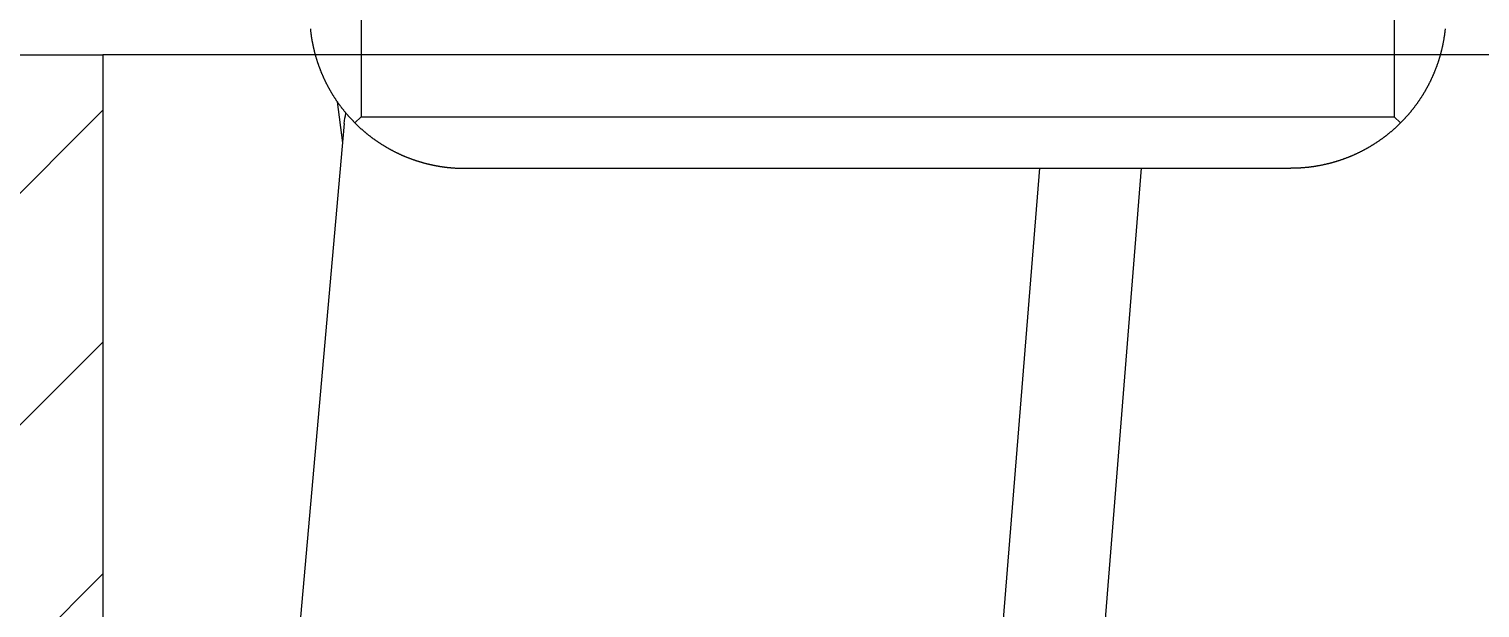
# Model space of a CAD drawing. Header units: millimetres. Extents: x -853320 to 19484, y -510814 to 9708.
# Drawn here: x 4247.43 to 4275.53, y 3735.1 to 3746.31 of the extents above; entities that cross this region are included whole.
import ezdxf
from ezdxf import colors
from ezdxf.entities.mleader import LeaderData, LeaderLine
from ezdxf.math import Vec2, Vec3

# ---------------------------------------------------------------- set-up
doc = ezdxf.new("R2010")
doc.units = ezdxf.units.MM
for name, color, linetype, lineweight in [('F_ARREDI', 7, 'Continuous', 5), ('F_ELETTRODOMESTICI', 40, 'Continuous', 5), ('F_FERRAMENTA', 253, 'Continuous', 5), ('F_MULTI laminato OPACO', 1, 'Continuous', 5)]:
    doc.layers.add(name, color=color, linetype=linetype, lineweight=lineweight)
doc.styles.add('DANZI-DIDASCALIE', font='Yu Gothic UI Light.ttf', dxfattribs={"height": 30})

# ---------------------------------------------------------------- blocks, each defined once
blk = doc.blocks.new('_Dot')
at = {"color": 0, "linetype": 'ByBlock', "lineweight": -2}
blk.add_line((-0.5, 0), (-1, 0), dxfattribs=at)
at = {"color": 0, "linetype": 'ByBlock', "const_width": 0.5}
blk.add_lwpolyline([(-0.25, 0, 1), (0.25, 0, 1)], format="xyb", close=True, dxfattribs=at)
blk = doc.blocks.new('CERNIERA_batttuta_pianta')
at = {"layer": 'F_FERRAMENTA'}
for p, q in [((813217.441, 528416.163), (813212.389, 528478.95)), ((813203.982, 528415.296), (813202.777, 528428.941)), ((813219.414, 528416.163), (813218.569, 528426.657)), ((813206.128, 528416.157), (813206.136, 528416.157)), ((813206.136, 528416.157), (813206.144, 528416.158)), ((813206.144, 528416.158), (813206.152, 528416.158)), ((813206.152, 528416.158), (813206.16, 528416.159)), ((813206.16, 528416.159), (813206.168, 528416.159)), ((813206.168, 528416.159), (813206.176, 528416.159)), ((813206.176, 528416.159), (813206.184, 528416.16)), ((813206.184, 528416.16), (813206.192, 528416.16)), ((813206.192, 528416.16), (813206.2, 528416.16)), ((813206.2, 528416.16), (813206.208, 528416.161)), ((813206.208, 528416.161), (813206.216, 528416.161)), ((813206.216, 528416.161), (813206.224, 528416.161)), ((813206.224, 528416.161), (813206.232, 528416.161)), ((813206.232, 528416.161), (813206.24, 528416.162)), ((813206.24, 528416.162), (813206.247, 528416.162)), ((813206.247, 528416.162), (813206.255, 528416.162)), ((813206.255, 528416.162), (813206.263, 528416.162)), ((813206.263, 528416.162), (813206.271, 528416.162)), ((813206.271, 528416.162), (813206.279, 528416.162)), ((813206.279, 528416.162), (813206.287, 528416.162)), ((813206.287, 528416.162), (813206.295, 528416.162)), ((813206.295, 528416.162), (813206.303, 528416.163)), ((813206.303, 528416.163), (813206.311, 528416.163)), ((813206.311, 528416.163), (813222.311, 528416.163)), ((813222.319, 528416.163), (813222.311, 528416.163)), ((813222.327, 528416.162), (813222.319, 528416.163)), ((813222.335, 528416.162), (813222.327, 528416.162)), ((813222.343, 528416.162), (813222.335, 528416.162)), ((813222.351, 528416.162), (813222.343, 528416.162)), ((813222.359, 528416.162), (813222.351, 528416.162)), ((813222.366, 528416.162), (813222.359, 528416.162)), ((813222.374, 528416.162), (813222.366, 528416.162)), ((813222.382, 528416.162), (813222.374, 528416.162)), ((813222.39, 528416.161), (813222.382, 528416.162)), ((813222.398, 528416.161), (813222.39, 528416.161)), ((813222.406, 528416.161), (813222.398, 528416.161)), ((813222.414, 528416.161), (813222.406, 528416.161)), ((813222.422, 528416.16), (813222.414, 528416.161)), ((813222.43, 528416.16), (813222.422, 528416.16)), ((813222.438, 528416.16), (813222.43, 528416.16)), ((813222.446, 528416.159), (813222.438, 528416.16)), ((813222.454, 528416.159), (813222.446, 528416.159)), ((813222.462, 528416.159), (813222.454, 528416.159)), ((813222.47, 528416.158), (813222.462, 528416.159)), ((813222.478, 528416.158), (813222.47, 528416.158)), ((813222.486, 528416.157), (813222.478, 528416.158)), ((813222.494, 528416.157), (813222.486, 528416.157)), ((813205.031, 528415.876), (813205.039, 528415.88)), ((813205.039, 528415.88), (813205.047, 528415.883)), ((813205.047, 528415.883), (813205.055, 528415.887)), ((813205.055, 528415.887), (813205.063, 528415.891)), ((813205.063, 528415.891), (813205.071, 528415.894)), ((813205.071, 528415.894), (813205.078, 528415.898)), ((813205.078, 528415.898), (813205.086, 528415.901)), ((813205.086, 528415.901), (813205.094, 528415.905)), ((813205.094, 528415.905), (813205.102, 528415.908)), ((813205.102, 528415.908), (813205.11, 528415.912)), ((813205.11, 528415.912), (813205.118, 528415.915)), ((813205.118, 528415.915), (813205.125, 528415.918)), ((813205.125, 528415.918), (813205.133, 528415.922)), ((813205.133, 528415.922), (813205.141, 528415.925)), ((813205.141, 528415.925), (813205.149, 528415.928)), ((813205.149, 528415.928), (813205.157, 528415.932)), ((813205.157, 528415.932), (813205.165, 528415.935)), ((813205.165, 528415.935), (813205.173, 528415.938)), ((813205.173, 528415.938), (813205.181, 528415.942)), ((813205.181, 528415.942), (813205.189, 528415.945)), ((813205.189, 528415.945), (813205.197, 528415.948)), ((813205.197, 528415.948), (813205.205, 528415.951)), ((813205.205, 528415.951), (813205.213, 528415.954)), ((813205.213, 528415.954), (813205.22, 528415.957)), ((813205.22, 528415.957), (813205.228, 528415.96)), ((813205.228, 528415.96), (813205.236, 528415.963)), ((813205.236, 528415.963), (813205.244, 528415.967)), ((813205.244, 528415.967), (813205.252, 528415.97)), ((813205.252, 528415.97), (813205.26, 528415.973)), ((813205.26, 528415.973), (813205.268, 528415.976)), ((813205.268, 528415.976), (813205.276, 528415.978)), ((813205.276, 528415.978), (813205.284, 528415.981)), ((813205.284, 528415.981), (813205.292, 528415.984)), ((813205.292, 528415.984), (813205.3, 528415.987)), ((813205.3, 528415.987), (813205.308, 528415.99)), ((813205.308, 528415.99), (813205.316, 528415.993)), ((813205.316, 528415.993), (813205.324, 528415.996)), ((813205.324, 528415.996), (813205.332, 528415.998)), ((813205.332, 528415.998), (813205.34, 528416.001)), ((813205.34, 528416.001), (813205.349, 528416.004)), ((813205.349, 528416.004), (813205.357, 528416.007)), ((813205.357, 528416.007), (813205.365, 528416.009)), ((813205.365, 528416.009), (813205.373, 528416.012)), ((813205.373, 528416.012), (813205.381, 528416.015)), ((813205.381, 528416.015), (813205.389, 528416.017)), ((813205.389, 528416.017), (813205.397, 528416.02)), ((813205.397, 528416.02), (813205.405, 528416.022)), ((813205.405, 528416.022), (813205.413, 528416.025)), ((813205.413, 528416.025), (813205.421, 528416.027)), ((813205.421, 528416.027), (813205.429, 528416.03)), ((813205.429, 528416.03), (813205.437, 528416.032)), ((813205.437, 528416.032), (813205.445, 528416.035)), ((813205.445, 528416.035), (813205.453, 528416.037)), ((813205.453, 528416.037), (813205.462, 528416.04)), ((813205.462, 528416.04), (813205.47, 528416.042)), ((813205.47, 528416.042), (813205.478, 528416.044)), ((813205.478, 528416.044), (813205.486, 528416.047)), ((813205.486, 528416.047), (813205.494, 528416.049)), ((813205.494, 528416.049), (813205.502, 528416.051)), ((813205.502, 528416.051), (813205.51, 528416.054)), ((813205.51, 528416.054), (813205.518, 528416.056)), ((813205.518, 528416.056), (813205.526, 528416.058)), ((813205.526, 528416.058), (813205.535, 528416.06)), ((813205.535, 528416.06), (813205.543, 528416.062)), ((813205.543, 528416.062), (813205.551, 528416.065)), ((813205.551, 528416.065), (813205.559, 528416.067)), ((813205.559, 528416.067), (813205.567, 528416.069)), ((813205.567, 528416.069), (813205.575, 528416.071)), ((813205.575, 528416.071), (813205.583, 528416.073)), ((813205.583, 528416.073), (813205.592, 528416.075)), ((813205.592, 528416.075), (813205.6, 528416.077)), ((813205.6, 528416.077), (813205.608, 528416.079)), ((813205.608, 528416.079), (813205.616, 528416.081)), ((813205.616, 528416.081), (813205.624, 528416.083)), ((813205.624, 528416.083), (813205.632, 528416.085)), ((813205.632, 528416.085), (813205.64, 528416.087)), ((813205.64, 528416.087), (813205.649, 528416.088)), ((813205.649, 528416.088), (813205.657, 528416.09)), ((813205.657, 528416.09), (813205.665, 528416.092)), ((813205.665, 528416.092), (813205.673, 528416.094)), ((813205.673, 528416.094), (813205.681, 528416.096)), ((813205.681, 528416.096), (813205.689, 528416.097)), ((813205.689, 528416.097), (813205.697, 528416.099)), ((813205.697, 528416.099), (813205.706, 528416.101)), ((813205.706, 528416.101), (813205.714, 528416.103)), ((813205.714, 528416.103), (813205.722, 528416.104)), ((813205.722, 528416.104), (813205.73, 528416.106)), ((813205.73, 528416.106), (813205.738, 528416.107)), ((813205.738, 528416.107), (813205.746, 528416.109)), ((813205.746, 528416.109), (813205.755, 528416.11)), ((813205.755, 528416.11), (813205.763, 528416.112)), ((813205.763, 528416.112), (813205.771, 528416.114)), ((813205.771, 528416.114), (813205.779, 528416.115)), ((813205.779, 528416.115), (813205.787, 528416.116)), ((813205.787, 528416.116), (813205.795, 528416.118)), ((813205.795, 528416.118), (813205.803, 528416.119)), ((813205.803, 528416.119), (813205.812, 528416.121)), ((813205.812, 528416.121), (813205.82, 528416.122)), ((813205.82, 528416.122), (813205.828, 528416.123)), ((813205.828, 528416.123), (813205.836, 528416.125)), ((813205.836, 528416.125), (813205.844, 528416.126)), ((813205.844, 528416.126), (813205.852, 528416.127)), ((813205.852, 528416.127), (813205.861, 528416.129)), ((813205.861, 528416.129), (813205.869, 528416.13)), ((813205.869, 528416.13), (813205.877, 528416.131)), ((813205.877, 528416.131), (813205.885, 528416.132)), ((813205.885, 528416.132), (813205.893, 528416.133)), ((813205.893, 528416.133), (813205.901, 528416.134)), ((813205.901, 528416.134), (813205.909, 528416.136)), ((813205.909, 528416.136), (813205.917, 528416.137)), ((813205.917, 528416.137), (813205.926, 528416.138)), ((813205.926, 528416.138), (813205.934, 528416.139)), ((813205.934, 528416.139), (813205.942, 528416.14)), ((813205.942, 528416.14), (813205.95, 528416.141)), ((813205.95, 528416.141), (813205.958, 528416.142)), ((813205.958, 528416.142), (813205.966, 528416.143)), ((813205.966, 528416.143), (813205.974, 528416.144)), ((813205.974, 528416.144), (813205.982, 528416.144)), ((813205.982, 528416.144), (813205.991, 528416.145)), ((813205.991, 528416.145), (813205.999, 528416.146)), ((813205.999, 528416.146), (813206.007, 528416.147)), ((813206.007, 528416.147), (813206.015, 528416.148)), ((813206.015, 528416.148), (813206.023, 528416.149)), ((813206.023, 528416.149), (813206.031, 528416.149)), ((813206.031, 528416.149), (813206.039, 528416.15)), ((813206.039, 528416.15), (813206.047, 528416.151)), ((813206.047, 528416.151), (813206.055, 528416.152)), ((813206.055, 528416.152), (813206.063, 528416.152)), ((813206.063, 528416.152), (813206.071, 528416.153)), ((813206.071, 528416.153), (813206.079, 528416.154)), ((813206.079, 528416.154), (813206.087, 528416.154)), ((813206.087, 528416.154), (813206.096, 528416.155)), ((813206.096, 528416.155), (813206.104, 528416.155)), ((813206.104, 528416.155), (813206.112, 528416.156)), ((813206.112, 528416.156), (813206.12, 528416.156)), ((813206.12, 528416.156), (813206.128, 528416.157)), ((813222.502, 528416.156), (813222.494, 528416.157)), ((813222.51, 528416.156), (813222.502, 528416.156)), ((813222.518, 528416.155), (813222.51, 528416.156)), ((813222.526, 528416.155), (813222.518, 528416.155)), ((813222.534, 528416.154), (813222.526, 528416.155)), ((813222.542, 528416.154), (813222.534, 528416.154)), ((813222.551, 528416.153), (813222.542, 528416.154)), ((813222.559, 528416.152), (813222.551, 528416.153)), ((813222.567, 528416.152), (813222.559, 528416.152)), ((813222.575, 528416.151), (813222.567, 528416.152)), ((813222.583, 528416.15), (813222.575, 528416.151)), ((813222.591, 528416.149), (813222.583, 528416.15)), ((813222.599, 528416.149), (813222.591, 528416.149)), ((813222.607, 528416.148), (813222.599, 528416.149)), ((813222.615, 528416.147), (813222.607, 528416.148)), ((813222.623, 528416.146), (813222.615, 528416.147)), ((813222.631, 528416.145), (813222.623, 528416.146)), ((813222.639, 528416.144), (813222.631, 528416.145)), ((813222.648, 528416.144), (813222.639, 528416.144)), ((813222.656, 528416.143), (813222.648, 528416.144)), ((813222.664, 528416.142), (813222.656, 528416.143)), ((813222.672, 528416.141), (813222.664, 528416.142)), ((813222.68, 528416.14), (813222.672, 528416.141)), ((813222.688, 528416.139), (813222.68, 528416.14)), ((813222.696, 528416.138), (813222.688, 528416.139)), ((813222.704, 528416.137), (813222.696, 528416.138)), ((813222.713, 528416.136), (813222.704, 528416.137)), ((813222.721, 528416.134), (813222.713, 528416.136)), ((813222.729, 528416.133), (813222.721, 528416.134)), ((813222.737, 528416.132), (813222.729, 528416.133)), ((813222.745, 528416.131), (813222.737, 528416.132)), ((813222.753, 528416.13), (813222.745, 528416.131)), ((813222.761, 528416.129), (813222.753, 528416.13)), ((813222.77, 528416.127), (813222.761, 528416.129)), ((813222.778, 528416.126), (813222.77, 528416.127)), ((813222.786, 528416.125), (813222.778, 528416.126)), ((813222.794, 528416.123), (813222.786, 528416.125)), ((813222.802, 528416.122), (813222.794, 528416.123)), ((813222.81, 528416.121), (813222.802, 528416.122)), ((813222.818, 528416.119), (813222.81, 528416.121)), ((813222.827, 528416.118), (813222.818, 528416.119)), ((813222.835, 528416.116), (813222.827, 528416.118)), ((813222.843, 528416.115), (813222.835, 528416.116)), ((813222.851, 528416.114), (813222.843, 528416.115)), ((813222.859, 528416.112), (813222.851, 528416.114)), ((813222.867, 528416.11), (813222.859, 528416.112)), ((813222.876, 528416.109), (813222.867, 528416.11)), ((813222.884, 528416.107), (813222.876, 528416.109)), ((813222.892, 528416.106), (813222.884, 528416.107)), ((813222.9, 528416.104), (813222.892, 528416.106)), ((813222.908, 528416.103), (813222.9, 528416.104)), ((813222.916, 528416.101), (813222.908, 528416.103)), ((813222.924, 528416.099), (813222.916, 528416.101)), ((813222.933, 528416.097), (813222.924, 528416.099)), ((813222.941, 528416.096), (813222.933, 528416.097)), ((813222.949, 528416.094), (813222.941, 528416.096)), ((813222.957, 528416.092), (813222.949, 528416.094)), ((813222.965, 528416.09), (813222.957, 528416.092)), ((813222.973, 528416.088), (813222.965, 528416.09)), ((813222.982, 528416.087), (813222.973, 528416.088)), ((813222.99, 528416.085), (813222.982, 528416.087)), ((813222.998, 528416.083), (813222.99, 528416.085)), ((813223.006, 528416.081), (813222.998, 528416.083)), ((813223.014, 528416.079), (813223.006, 528416.081)), ((813223.022, 528416.077), (813223.014, 528416.079)), ((813223.03, 528416.075), (813223.022, 528416.077)), ((813223.039, 528416.073), (813223.03, 528416.075)), ((813223.047, 528416.071), (813223.039, 528416.073)), ((813223.055, 528416.069), (813223.047, 528416.071)), ((813223.063, 528416.067), (813223.055, 528416.069)), ((813223.071, 528416.065), (813223.063, 528416.067)), ((813223.079, 528416.062), (813223.071, 528416.065)), ((813223.087, 528416.06), (813223.079, 528416.062)), ((813223.095, 528416.058), (813223.087, 528416.06)), ((813223.104, 528416.056), (813223.095, 528416.058)), ((813223.112, 528416.054), (813223.104, 528416.056)), ((813223.12, 528416.051), (813223.112, 528416.054)), ((813223.128, 528416.049), (813223.12, 528416.051)), ((813223.136, 528416.047), (813223.128, 528416.049)), ((813223.144, 528416.044), (813223.136, 528416.047)), ((813223.152, 528416.042), (813223.144, 528416.044)), ((813223.16, 528416.04), (813223.152, 528416.042)), ((813223.168, 528416.037), (813223.16, 528416.04)), ((813223.177, 528416.035), (813223.168, 528416.037)), ((813223.185, 528416.032), (813223.177, 528416.035)), ((813223.193, 528416.03), (813223.185, 528416.032)), ((813223.201, 528416.027), (813223.193, 528416.03)), ((813223.209, 528416.025), (813223.201, 528416.027)), ((813223.217, 528416.022), (813223.209, 528416.025)), ((813223.225, 528416.02), (813223.217, 528416.022)), ((813223.233, 528416.017), (813223.225, 528416.02)), ((813223.241, 528416.015), (813223.233, 528416.017)), ((813223.249, 528416.012), (813223.241, 528416.015)), ((813223.257, 528416.009), (813223.249, 528416.012)), ((813223.265, 528416.007), (813223.257, 528416.009)), ((813223.273, 528416.004), (813223.265, 528416.007)), ((813223.281, 528416.001), (813223.273, 528416.004)), ((813223.289, 528415.998), (813223.281, 528416.001)), ((813223.297, 528415.996), (813223.289, 528415.998)), ((813223.306, 528415.993), (813223.297, 528415.996)), ((813223.314, 528415.99), (813223.306, 528415.993)), ((813223.322, 528415.987), (813223.314, 528415.99)), ((813223.33, 528415.984), (813223.322, 528415.987)), ((813223.338, 528415.981), (813223.33, 528415.984)), ((813223.346, 528415.978), (813223.338, 528415.981)), ((813223.354, 528415.976), (813223.346, 528415.978)), ((813223.362, 528415.973), (813223.354, 528415.976)), ((813223.37, 528415.97), (813223.362, 528415.973)), ((813223.378, 528415.967), (813223.37, 528415.97)), ((813223.385, 528415.963), (813223.378, 528415.967)), ((813223.393, 528415.96), (813223.385, 528415.963)), ((813223.401, 528415.957), (813223.393, 528415.96)), ((813223.409, 528415.954), (813223.401, 528415.957)), ((813223.417, 528415.951), (813223.409, 528415.954)), ((813223.425, 528415.948), (813223.417, 528415.951)), ((813223.433, 528415.945), (813223.425, 528415.948)), ((813223.441, 528415.942), (813223.433, 528415.945)), ((813223.449, 528415.938), (813223.441, 528415.942)), ((813223.457, 528415.935), (813223.449, 528415.938)), ((813223.465, 528415.932), (813223.457, 528415.935)), ((813223.473, 528415.928), (813223.465, 528415.932)), ((813223.481, 528415.925), (813223.473, 528415.928)), ((813223.489, 528415.922), (813223.481, 528415.925)), ((813223.496, 528415.918), (813223.489, 528415.922)), ((813223.504, 528415.915), (813223.496, 528415.918)), ((813223.512, 528415.912), (813223.504, 528415.915)), ((813223.52, 528415.908), (813223.512, 528415.912)), ((813223.528, 528415.905), (813223.52, 528415.908)), ((813223.536, 528415.901), (813223.528, 528415.905)), ((813223.544, 528415.898), (813223.536, 528415.901)), ((813223.551, 528415.894), (813223.544, 528415.898)), ((813223.559, 528415.891), (813223.551, 528415.894)), ((813223.567, 528415.887), (813223.559, 528415.891)), ((813223.575, 528415.883), (813223.567, 528415.887)), ((813223.583, 528415.88), (813223.575, 528415.883)), ((813223.59, 528415.876), (813223.583, 528415.88)), ((813203.845, 528414.872), (813203.949, 528415.672)), ((813204.554, 528415.594), (813204.561, 528415.599)), ((813204.561, 528415.599), (813204.568, 528415.604)), ((813204.568, 528415.604), (813204.575, 528415.609)), ((813204.575, 528415.609), (813204.582, 528415.614)), ((813204.582, 528415.614), (813204.589, 528415.619)), ((813204.589, 528415.619), (813204.596, 528415.624)), ((813204.596, 528415.624), (813204.604, 528415.629)), ((813204.604, 528415.629), (813204.611, 528415.634)), ((813204.611, 528415.634), (813204.618, 528415.639)), ((813204.618, 528415.639), (813204.625, 528415.644)), ((813204.625, 528415.644), (813204.633, 528415.649)), ((813204.633, 528415.649), (813204.64, 528415.654)), ((813204.64, 528415.654), (813204.647, 528415.659)), ((813204.647, 528415.659), (813204.654, 528415.664)), ((813204.654, 528415.664), (813204.662, 528415.668)), ((813204.662, 528415.668), (813204.669, 528415.673)), ((813204.669, 528415.673), (813204.676, 528415.678)), ((813204.676, 528415.678), (813204.684, 528415.683)), ((813204.684, 528415.683), (813204.691, 528415.687)), ((813204.691, 528415.687), (813204.698, 528415.692)), ((813204.698, 528415.692), (813204.706, 528415.697)), ((813204.706, 528415.697), (813204.713, 528415.701)), ((813204.713, 528415.701), (813204.72, 528415.706)), ((813204.72, 528415.706), (813204.728, 528415.711)), ((813204.728, 528415.711), (813204.735, 528415.715)), ((813204.735, 528415.715), (813204.742, 528415.72)), ((813204.742, 528415.72), (813204.75, 528415.724)), ((813204.75, 528415.724), (813204.757, 528415.729)), ((813204.757, 528415.729), (813204.765, 528415.733)), ((813204.765, 528415.733), (813204.772, 528415.738)), ((813204.772, 528415.738), (813204.78, 528415.742)), ((813204.78, 528415.742), (813204.787, 528415.747)), ((813204.787, 528415.747), (813204.795, 528415.751)), ((813204.795, 528415.751), (813204.802, 528415.755)), ((813204.802, 528415.755), (813204.81, 528415.76)), ((813204.81, 528415.76), (813204.817, 528415.764)), ((813204.817, 528415.764), (813204.825, 528415.768)), ((813204.825, 528415.768), (813204.832, 528415.773)), ((813204.832, 528415.773), (813204.84, 528415.777)), ((813204.84, 528415.777), (813204.847, 528415.781)), ((813204.847, 528415.781), (813204.855, 528415.785)), ((813204.855, 528415.785), (813204.862, 528415.79)), ((813204.862, 528415.79), (813204.87, 528415.794)), ((813204.87, 528415.794), (813204.878, 528415.798)), ((813204.878, 528415.798), (813204.885, 528415.802)), ((813204.885, 528415.802), (813204.893, 528415.806)), ((813204.893, 528415.806), (813204.9, 528415.81)), ((813204.9, 528415.81), (813204.908, 528415.814)), ((813204.908, 528415.814), (813204.916, 528415.818)), ((813204.916, 528415.818), (813204.923, 528415.822)), ((813204.923, 528415.822), (813204.931, 528415.826)), ((813204.931, 528415.826), (813204.939, 528415.83)), ((813204.939, 528415.83), (813204.946, 528415.834)), ((813204.946, 528415.834), (813204.954, 528415.838)), ((813204.954, 528415.838), (813204.962, 528415.842)), ((813204.962, 528415.842), (813204.97, 528415.846)), ((813204.97, 528415.846), (813204.977, 528415.85)), ((813204.977, 528415.85), (813204.985, 528415.854)), ((813204.985, 528415.854), (813204.993, 528415.857)), ((813204.993, 528415.857), (813205, 528415.861)), ((813205, 528415.861), (813205.008, 528415.865)), ((813205.008, 528415.865), (813205.016, 528415.869)), ((813205.016, 528415.869), (813205.024, 528415.872)), ((813205.024, 528415.872), (813205.031, 528415.876)), ((813223.598, 528415.872), (813223.59, 528415.876)), ((813223.606, 528415.869), (813223.598, 528415.872)), ((813223.614, 528415.865), (813223.606, 528415.869)), ((813223.621, 528415.861), (813223.614, 528415.865)), ((813223.629, 528415.857), (813223.621, 528415.861)), ((813223.637, 528415.854), (813223.629, 528415.857)), ((813223.645, 528415.85), (813223.637, 528415.854)), ((813223.652, 528415.846), (813223.645, 528415.85)), ((813223.66, 528415.842), (813223.652, 528415.846)), ((813223.668, 528415.838), (813223.66, 528415.842)), ((813223.675, 528415.834), (813223.668, 528415.838)), ((813223.683, 528415.83), (813223.675, 528415.834)), ((813223.691, 528415.826), (813223.683, 528415.83)), ((813223.698, 528415.822), (813223.691, 528415.826)), ((813223.706, 528415.818), (813223.698, 528415.822)), ((813223.714, 528415.814), (813223.706, 528415.818)), ((813223.721, 528415.81), (813223.714, 528415.814)), ((813223.729, 528415.806), (813223.721, 528415.81)), ((813223.737, 528415.802), (813223.729, 528415.806)), ((813223.744, 528415.798), (813223.737, 528415.802)), ((813223.752, 528415.794), (813223.744, 528415.798)), ((813223.759, 528415.79), (813223.752, 528415.794)), ((813223.767, 528415.785), (813223.759, 528415.79)), ((813223.775, 528415.781), (813223.767, 528415.785)), ((813223.782, 528415.777), (813223.775, 528415.781)), ((813223.79, 528415.773), (813223.782, 528415.777)), ((813223.797, 528415.768), (813223.79, 528415.773)), ((813223.805, 528415.764), (813223.797, 528415.768)), ((813223.812, 528415.76), (813223.805, 528415.764)), ((813223.82, 528415.755), (813223.812, 528415.76)), ((813223.827, 528415.751), (813223.82, 528415.755)), ((813223.835, 528415.747), (813223.827, 528415.751)), ((813223.842, 528415.742), (813223.835, 528415.747)), ((813223.85, 528415.738), (813223.842, 528415.742)), ((813223.857, 528415.733), (813223.85, 528415.738)), ((813223.865, 528415.729), (813223.857, 528415.733)), ((813223.872, 528415.724), (813223.865, 528415.729)), ((813223.879, 528415.72), (813223.872, 528415.724)), ((813223.887, 528415.715), (813223.879, 528415.72)), ((813223.894, 528415.711), (813223.887, 528415.715)), ((813223.902, 528415.706), (813223.894, 528415.711)), ((813223.909, 528415.701), (813223.902, 528415.706)), ((813223.916, 528415.697), (813223.909, 528415.701)), ((813223.924, 528415.692), (813223.916, 528415.697)), ((813223.931, 528415.687), (813223.924, 528415.692)), ((813223.938, 528415.683), (813223.931, 528415.687)), ((813223.946, 528415.678), (813223.938, 528415.683)), ((813223.953, 528415.673), (813223.946, 528415.678)), ((813223.96, 528415.668), (813223.953, 528415.673)), ((813223.968, 528415.664), (813223.96, 528415.668)), ((813223.975, 528415.659), (813223.968, 528415.664)), ((813223.982, 528415.654), (813223.975, 528415.659)), ((813223.989, 528415.649), (813223.982, 528415.654)), ((813223.997, 528415.644), (813223.989, 528415.649)), ((813224.004, 528415.639), (813223.997, 528415.644)), ((813224.011, 528415.634), (813224.004, 528415.639)), ((813224.018, 528415.629), (813224.011, 528415.634)), ((813224.025, 528415.624), (813224.018, 528415.629)), ((813224.033, 528415.619), (813224.025, 528415.624)), ((813224.04, 528415.614), (813224.033, 528415.619)), ((813224.047, 528415.609), (813224.04, 528415.614)), ((813224.054, 528415.604), (813224.047, 528415.609)), ((813224.061, 528415.599), (813224.054, 528415.604)), ((813224.068, 528415.594), (813224.061, 528415.599)), ((813204.215, 528415.309), (813204.222, 528415.315)), ((813204.222, 528415.315), (813204.228, 528415.322)), ((813204.228, 528415.322), (813204.234, 528415.328)), ((813204.234, 528415.328), (813204.241, 528415.334)), ((813204.241, 528415.334), (813204.247, 528415.34)), ((813204.247, 528415.34), (813204.254, 528415.346)), ((813204.254, 528415.346), (813204.26, 528415.352)), ((813204.26, 528415.352), (813204.267, 528415.359)), ((813204.267, 528415.359), (813204.273, 528415.365)), ((813204.273, 528415.365), (813204.28, 528415.371)), ((813204.28, 528415.371), (813204.287, 528415.377)), ((813204.287, 528415.377), (813204.293, 528415.383)), ((813204.293, 528415.383), (813204.3, 528415.389)), ((813204.3, 528415.389), (813204.306, 528415.395)), ((813204.306, 528415.395), (813204.313, 528415.401)), ((813204.313, 528415.401), (813204.32, 528415.406)), ((813204.32, 528415.406), (813204.326, 528415.412)), ((813204.326, 528415.412), (813204.333, 528415.418)), ((813204.333, 528415.418), (813204.34, 528415.424)), ((813204.34, 528415.424), (813204.346, 528415.43)), ((813204.346, 528415.43), (813204.353, 528415.436)), ((813204.353, 528415.436), (813204.36, 528415.441)), ((813204.36, 528415.441), (813204.367, 528415.447)), ((813204.367, 528415.447), (813204.373, 528415.453)), ((813204.373, 528415.453), (813204.38, 528415.459)), ((813204.38, 528415.459), (813204.387, 528415.464)), ((813204.387, 528415.464), (813204.394, 528415.47)), ((813204.394, 528415.47), (813204.4, 528415.476)), ((813204.4, 528415.476), (813204.407, 528415.481)), ((813204.407, 528415.481), (813204.414, 528415.487)), ((813204.414, 528415.487), (813204.421, 528415.492)), ((813204.421, 528415.492), (813204.428, 528415.498)), ((813204.428, 528415.498), (813204.435, 528415.503)), ((813204.435, 528415.503), (813204.442, 528415.509)), ((813204.442, 528415.509), (813204.448, 528415.514)), ((813204.448, 528415.514), (813204.455, 528415.52)), ((813204.455, 528415.52), (813204.462, 528415.525)), ((813204.462, 528415.525), (813204.469, 528415.531)), ((813204.469, 528415.531), (813204.476, 528415.536)), ((813204.476, 528415.536), (813204.483, 528415.541)), ((813204.483, 528415.541), (813204.49, 528415.547)), ((813204.49, 528415.547), (813204.497, 528415.552)), ((813204.497, 528415.552), (813204.504, 528415.557)), ((813204.504, 528415.557), (813204.511, 528415.563)), ((813204.511, 528415.563), (813204.518, 528415.568)), ((813204.518, 528415.568), (813204.525, 528415.573)), ((813204.525, 528415.573), (813204.532, 528415.578)), ((813204.532, 528415.578), (813204.539, 528415.584)), ((813204.539, 528415.584), (813204.547, 528415.589)), ((813204.547, 528415.589), (813204.554, 528415.594)), ((813224.075, 528415.589), (813224.068, 528415.594)), ((813224.082, 528415.584), (813224.075, 528415.589)), ((813224.09, 528415.578), (813224.082, 528415.584)), ((813224.097, 528415.573), (813224.09, 528415.578)), ((813224.104, 528415.568), (813224.097, 528415.573)), ((813224.111, 528415.563), (813224.104, 528415.568)), ((813224.118, 528415.557), (813224.111, 528415.563)), ((813224.125, 528415.552), (813224.118, 528415.557)), ((813224.132, 528415.547), (813224.125, 528415.552)), ((813224.139, 528415.541), (813224.132, 528415.547)), ((813224.146, 528415.536), (813224.139, 528415.541)), ((813224.153, 528415.531), (813224.146, 528415.536)), ((813224.16, 528415.525), (813224.153, 528415.531)), ((813224.167, 528415.52), (813224.16, 528415.525)), ((813224.173, 528415.514), (813224.167, 528415.52)), ((813224.18, 528415.509), (813224.173, 528415.514)), ((813224.187, 528415.503), (813224.18, 528415.509)), ((813224.194, 528415.498), (813224.187, 528415.503)), ((813224.201, 528415.492), (813224.194, 528415.498)), ((813224.208, 528415.487), (813224.201, 528415.492)), ((813224.215, 528415.481), (813224.208, 528415.487)), ((813224.221, 528415.476), (813224.215, 528415.481)), ((813224.228, 528415.47), (813224.221, 528415.476)), ((813224.235, 528415.464), (813224.228, 528415.47)), ((813224.242, 528415.459), (813224.235, 528415.464)), ((813224.249, 528415.453), (813224.242, 528415.459)), ((813224.255, 528415.447), (813224.249, 528415.453)), ((813224.262, 528415.441), (813224.255, 528415.447)), ((813224.269, 528415.436), (813224.262, 528415.441)), ((813224.276, 528415.43), (813224.269, 528415.436)), ((813224.282, 528415.424), (813224.276, 528415.43)), ((813224.289, 528415.418), (813224.282, 528415.424)), ((813224.296, 528415.412), (813224.289, 528415.418)), ((813224.302, 528415.406), (813224.296, 528415.412)), ((813224.309, 528415.401), (813224.302, 528415.406)), ((813224.316, 528415.395), (813224.309, 528415.401)), ((813224.322, 528415.389), (813224.316, 528415.395)), ((813224.329, 528415.383), (813224.322, 528415.389)), ((813224.335, 528415.377), (813224.329, 528415.383)), ((813224.342, 528415.371), (813224.335, 528415.377)), ((813224.348, 528415.365), (813224.342, 528415.371)), ((813224.355, 528415.359), (813224.348, 528415.365)), ((813224.361, 528415.352), (813224.355, 528415.359)), ((813224.368, 528415.346), (813224.361, 528415.352)), ((813224.374, 528415.34), (813224.368, 528415.346)), ((813224.381, 528415.334), (813224.374, 528415.34)), ((813224.387, 528415.328), (813224.381, 528415.334)), ((813224.394, 528415.322), (813224.387, 528415.328)), ((813224.4, 528415.315), (813224.394, 528415.322)), ((813224.407, 528415.309), (813224.4, 528415.315)), ((813203.965, 528415.032), (813203.97, 528415.039)), ((813203.97, 528415.039), (813203.976, 528415.046)), ((813203.976, 528415.046), (813203.981, 528415.053)), ((813203.981, 528415.053), (813203.987, 528415.059)), ((813203.987, 528415.059), (813203.992, 528415.066)), ((813203.992, 528415.066), (813203.998, 528415.073)), ((813203.998, 528415.073), (813204.004, 528415.08)), ((813204.004, 528415.08), (813204.009, 528415.087)), ((813204.009, 528415.087), (813204.015, 528415.093)), ((813204.015, 528415.093), (813204.021, 528415.1)), ((813204.021, 528415.1), (813204.026, 528415.107)), ((813204.026, 528415.107), (813204.032, 528415.114)), ((813204.032, 528415.114), (813204.038, 528415.12)), ((813204.038, 528415.12), (813204.044, 528415.127)), ((813204.044, 528415.127), (813204.049, 528415.134)), ((813204.049, 528415.134), (813204.055, 528415.141)), ((813204.055, 528415.141), (813204.061, 528415.147)), ((813204.061, 528415.147), (813204.067, 528415.154)), ((813204.067, 528415.154), (813204.073, 528415.16)), ((813204.073, 528415.16), (813204.079, 528415.167)), ((813204.079, 528415.167), (813204.085, 528415.174)), ((813204.085, 528415.174), (813204.091, 528415.18)), ((813204.091, 528415.18), (813204.097, 528415.187)), ((813204.097, 528415.187), (813204.103, 528415.193)), ((813204.103, 528415.193), (813204.109, 528415.2)), ((813204.109, 528415.2), (813204.115, 528415.207)), ((813204.115, 528415.207), (813204.121, 528415.213)), ((813204.121, 528415.213), (813204.127, 528415.22)), ((813204.127, 528415.22), (813204.133, 528415.226)), ((813204.133, 528415.226), (813204.139, 528415.233)), ((813204.139, 528415.233), (813204.146, 528415.239)), ((813204.146, 528415.239), (813204.152, 528415.245)), ((813204.152, 528415.245), (813204.158, 528415.252)), ((813204.158, 528415.252), (813204.164, 528415.258)), ((813204.164, 528415.258), (813204.171, 528415.265)), ((813204.171, 528415.265), (813204.177, 528415.271)), ((813204.177, 528415.271), (813204.183, 528415.278)), ((813204.183, 528415.278), (813204.19, 528415.284)), ((813204.19, 528415.284), (813204.196, 528415.29)), ((813204.311, 528415.163), (813204.19, 528415.284)), ((813204.196, 528415.29), (813204.202, 528415.297)), ((813204.202, 528415.297), (813204.209, 528415.303)), ((813204.209, 528415.303), (813204.215, 528415.309)), ((813204.311, 528415.163), (813224.311, 528415.163)), ((813204.311, 528412.963), (813204.311, 528415.163)), ((813224.311, 528415.163), (813224.432, 528415.284)), ((813224.311, 528412.963), (813224.311, 528415.163)), ((813224.413, 528415.303), (813224.407, 528415.309)), ((813224.42, 528415.297), (813224.413, 528415.303)), ((813224.426, 528415.29), (813224.42, 528415.297)), ((813224.432, 528415.284), (813224.426, 528415.29)), ((813224.439, 528415.278), (813224.432, 528415.284)), ((813224.445, 528415.271), (813224.439, 528415.278)), ((813224.451, 528415.265), (813224.445, 528415.271)), ((813224.458, 528415.258), (813224.451, 528415.265)), ((813224.464, 528415.252), (813224.458, 528415.258)), ((813224.47, 528415.245), (813224.464, 528415.252)), ((813224.476, 528415.239), (813224.47, 528415.245)), ((813224.482, 528415.233), (813224.476, 528415.239)), ((813224.489, 528415.226), (813224.482, 528415.233)), ((813224.495, 528415.22), (813224.489, 528415.226)), ((813224.501, 528415.213), (813224.495, 528415.22)), ((813224.507, 528415.207), (813224.501, 528415.213)), ((813224.513, 528415.2), (813224.507, 528415.207)), ((813224.519, 528415.193), (813224.513, 528415.2)), ((813224.525, 528415.187), (813224.519, 528415.193)), ((813224.531, 528415.18), (813224.525, 528415.187)), ((813224.537, 528415.174), (813224.531, 528415.18)), ((813224.543, 528415.167), (813224.537, 528415.174)), ((813224.549, 528415.16), (813224.543, 528415.167)), ((813224.555, 528415.154), (813224.549, 528415.16)), ((813224.561, 528415.147), (813224.555, 528415.154)), ((813224.567, 528415.141), (813224.561, 528415.147)), ((813224.572, 528415.134), (813224.567, 528415.141)), ((813224.578, 528415.127), (813224.572, 528415.134)), ((813224.584, 528415.12), (813224.578, 528415.127)), ((813224.59, 528415.114), (813224.584, 528415.12)), ((813224.596, 528415.107), (813224.59, 528415.114)), ((813224.601, 528415.1), (813224.596, 528415.107)), ((813224.607, 528415.093), (813224.601, 528415.1)), ((813224.613, 528415.087), (813224.607, 528415.093)), ((813224.618, 528415.08), (813224.613, 528415.087)), ((813224.624, 528415.073), (813224.618, 528415.08)), ((813224.63, 528415.066), (813224.624, 528415.073)), ((813224.635, 528415.059), (813224.63, 528415.066)), ((813224.641, 528415.053), (813224.635, 528415.059)), ((813224.646, 528415.046), (813224.641, 528415.053)), ((813224.652, 528415.039), (813224.646, 528415.046)), ((813224.657, 528415.032), (813224.652, 528415.039)), ((813203.763, 528414.746), (813203.767, 528414.753)), ((813203.767, 528414.753), (813203.772, 528414.761)), ((813203.772, 528414.761), (813203.777, 528414.768)), ((813203.777, 528414.768), (813203.781, 528414.775)), ((813203.781, 528414.775), (813203.786, 528414.783)), ((813203.786, 528414.783), (813203.791, 528414.79)), ((813203.791, 528414.79), (813203.795, 528414.797)), ((813203.795, 528414.797), (813203.8, 528414.805)), ((813203.8, 528414.805), (813203.805, 528414.812)), ((813203.805, 528414.812), (813203.81, 528414.819)), ((813203.81, 528414.819), (813203.815, 528414.826)), ((813203.815, 528414.826), (813203.82, 528414.834)), ((813203.82, 528414.834), (813203.824, 528414.841)), ((813203.824, 528414.841), (813203.829, 528414.848)), ((813203.829, 528414.848), (813203.834, 528414.855)), ((813203.834, 528414.855), (813203.839, 528414.863)), ((813203.839, 528414.863), (813203.844, 528414.87)), ((813203.844, 528414.87), (813203.849, 528414.877)), ((813203.849, 528414.877), (813203.854, 528414.884)), ((813203.854, 528414.884), (813203.859, 528414.891)), ((813203.859, 528414.891), (813203.864, 528414.899)), ((813203.864, 528414.899), (813203.869, 528414.906)), ((813203.869, 528414.906), (813203.874, 528414.913)), ((813203.874, 528414.913), (813203.88, 528414.92)), ((813203.88, 528414.92), (813203.885, 528414.927)), ((813203.885, 528414.927), (813203.89, 528414.934)), ((813203.89, 528414.934), (813203.895, 528414.941)), ((813203.895, 528414.941), (813203.9, 528414.948)), ((813203.9, 528414.948), (813203.905, 528414.955)), ((813203.905, 528414.955), (813203.911, 528414.962)), ((813203.911, 528414.962), (813203.916, 528414.969)), ((813203.916, 528414.969), (813203.921, 528414.976)), ((813203.921, 528414.976), (813203.927, 528414.983)), ((813203.927, 528414.983), (813203.932, 528414.99)), ((813203.932, 528414.99), (813203.937, 528414.997)), ((813203.937, 528414.997), (813203.943, 528415.004)), ((813203.943, 528415.004), (813203.948, 528415.011)), ((813203.948, 528415.011), (813203.954, 528415.018)), ((813203.954, 528415.018), (813203.959, 528415.025)), ((813203.959, 528415.025), (813203.965, 528415.032)), ((813224.663, 528415.025), (813224.657, 528415.032)), ((813224.668, 528415.018), (813224.663, 528415.025)), ((813224.674, 528415.011), (813224.668, 528415.018)), ((813224.679, 528415.004), (813224.674, 528415.011)), ((813224.685, 528414.997), (813224.679, 528415.004)), ((813224.69, 528414.99), (813224.685, 528414.997)), ((813224.695, 528414.983), (813224.69, 528414.99)), ((813224.701, 528414.976), (813224.695, 528414.983)), ((813224.706, 528414.969), (813224.701, 528414.976)), ((813224.711, 528414.962), (813224.706, 528414.969)), ((813224.716, 528414.955), (813224.711, 528414.962)), ((813224.722, 528414.948), (813224.716, 528414.955)), ((813224.727, 528414.941), (813224.722, 528414.948)), ((813224.732, 528414.934), (813224.727, 528414.941)), ((813224.737, 528414.927), (813224.732, 528414.934)), ((813224.742, 528414.92), (813224.737, 528414.927)), ((813224.747, 528414.913), (813224.742, 528414.92)), ((813224.753, 528414.906), (813224.747, 528414.913)), ((813224.758, 528414.899), (813224.753, 528414.906)), ((813224.763, 528414.891), (813224.758, 528414.899)), ((813224.768, 528414.884), (813224.763, 528414.891)), ((813224.773, 528414.877), (813224.768, 528414.884)), ((813224.778, 528414.87), (813224.773, 528414.877)), ((813224.783, 528414.863), (813224.778, 528414.87)), ((813224.788, 528414.855), (813224.783, 528414.863)), ((813224.793, 528414.848), (813224.788, 528414.855)), ((813224.797, 528414.841), (813224.793, 528414.848)), ((813224.802, 528414.834), (813224.797, 528414.841)), ((813224.807, 528414.826), (813224.802, 528414.834)), ((813224.812, 528414.819), (813224.807, 528414.826)), ((813224.817, 528414.812), (813224.812, 528414.819)), ((813224.822, 528414.805), (813224.817, 528414.812)), ((813224.826, 528414.797), (813224.822, 528414.805)), ((813224.831, 528414.79), (813224.826, 528414.797)), ((813224.836, 528414.783), (813224.831, 528414.79)), ((813224.841, 528414.775), (813224.836, 528414.783)), ((813224.845, 528414.768), (813224.841, 528414.775)), ((813224.85, 528414.761), (813224.845, 528414.768)), ((813224.855, 528414.753), (813224.85, 528414.761)), ((813224.859, 528414.746), (813224.855, 528414.753)), ((813203.609, 528414.465), (813203.612, 528414.473)), ((813203.612, 528414.473), (813203.616, 528414.481)), ((813203.616, 528414.481), (813203.62, 528414.489)), ((813203.62, 528414.489), (813203.624, 528414.496)), ((813203.624, 528414.496), (813203.628, 528414.504)), ((813203.628, 528414.504), (813203.631, 528414.512)), ((813203.631, 528414.512), (813203.635, 528414.519)), ((813203.635, 528414.519), (813203.639, 528414.527)), ((813203.639, 528414.527), (813203.643, 528414.535)), ((813203.643, 528414.535), (813203.647, 528414.542)), ((813203.647, 528414.542), (813203.651, 528414.55)), ((813203.651, 528414.55), (813203.655, 528414.558)), ((813203.655, 528414.558), (813203.659, 528414.565)), ((813203.659, 528414.565), (813203.663, 528414.573)), ((813203.663, 528414.573), (813203.667, 528414.581)), ((813203.667, 528414.581), (813203.671, 528414.588)), ((813203.671, 528414.588), (813203.676, 528414.596)), ((813203.676, 528414.596), (813203.68, 528414.603)), ((813203.68, 528414.603), (813203.684, 528414.611)), ((813203.684, 528414.611), (813203.688, 528414.619)), ((813203.688, 528414.619), (813203.692, 528414.626)), ((813203.692, 528414.626), (813203.696, 528414.634)), ((813203.696, 528414.634), (813203.701, 528414.641)), ((813203.701, 528414.641), (813203.705, 528414.649)), ((813203.705, 528414.649), (813203.709, 528414.656)), ((813203.709, 528414.656), (813203.714, 528414.664)), ((813203.714, 528414.664), (813203.718, 528414.671)), ((813203.718, 528414.671), (813203.722, 528414.679)), ((813203.722, 528414.679), (813203.727, 528414.686)), ((813203.727, 528414.686), (813203.731, 528414.694)), ((813203.731, 528414.694), (813203.736, 528414.701)), ((813203.736, 528414.701), (813203.74, 528414.709)), ((813203.74, 528414.709), (813203.745, 528414.716)), ((813203.745, 528414.716), (813203.749, 528414.724)), ((813203.749, 528414.724), (813203.754, 528414.731)), ((813203.754, 528414.731), (813203.758, 528414.738)), ((813203.758, 528414.738), (813203.763, 528414.746)), ((813224.864, 528414.738), (813224.859, 528414.746)), ((813224.868, 528414.731), (813224.864, 528414.738)), ((813224.873, 528414.724), (813224.868, 528414.731)), ((813224.877, 528414.716), (813224.873, 528414.724)), ((813224.882, 528414.709), (813224.877, 528414.716)), ((813224.886, 528414.701), (813224.882, 528414.709)), ((813224.891, 528414.694), (813224.886, 528414.701)), ((813224.895, 528414.686), (813224.891, 528414.694)), ((813224.9, 528414.679), (813224.895, 528414.686)), ((813224.904, 528414.671), (813224.9, 528414.679)), ((813224.908, 528414.664), (813224.904, 528414.671)), ((813224.913, 528414.656), (813224.908, 528414.664)), ((813224.917, 528414.649), (813224.913, 528414.656)), ((813224.921, 528414.641), (813224.917, 528414.649)), ((813224.925, 528414.634), (813224.921, 528414.641)), ((813224.93, 528414.626), (813224.925, 528414.634)), ((813224.934, 528414.619), (813224.93, 528414.626)), ((813224.938, 528414.611), (813224.934, 528414.619)), ((813224.942, 528414.603), (813224.938, 528414.611)), ((813224.946, 528414.596), (813224.942, 528414.603)), ((813224.951, 528414.588), (813224.946, 528414.596)), ((813224.955, 528414.581), (813224.951, 528414.588)), ((813224.959, 528414.573), (813224.955, 528414.581)), ((813224.963, 528414.565), (813224.959, 528414.573)), ((813224.967, 528414.558), (813224.963, 528414.565)), ((813224.971, 528414.55), (813224.967, 528414.558)), ((813224.975, 528414.542), (813224.971, 528414.55)), ((813224.979, 528414.535), (813224.975, 528414.542)), ((813224.983, 528414.527), (813224.979, 528414.535)), ((813224.987, 528414.519), (813224.983, 528414.527)), ((813224.99, 528414.512), (813224.987, 528414.519)), ((813224.994, 528414.504), (813224.99, 528414.512)), ((813224.998, 528414.496), (813224.994, 528414.504)), ((813225.002, 528414.489), (813224.998, 528414.496)), ((813225.006, 528414.481), (813225.002, 528414.489)), ((813225.01, 528414.473), (813225.006, 528414.481)), ((813225.013, 528414.465), (813225.01, 528414.473)), ((813203.492, 528414.189), (813203.495, 528414.197)), ((813203.495, 528414.197), (813203.498, 528414.205)), ((813203.498, 528414.205), (813203.501, 528414.213)), ((813203.501, 528414.213), (813203.504, 528414.221)), ((813203.504, 528414.221), (813203.507, 528414.229)), ((813203.507, 528414.229), (813203.51, 528414.237)), ((813203.51, 528414.237), (813203.513, 528414.245)), ((813203.513, 528414.245), (813203.516, 528414.253)), ((813203.516, 528414.253), (813203.519, 528414.261)), ((813203.519, 528414.261), (813203.522, 528414.269)), ((813203.522, 528414.269), (813203.526, 528414.277)), ((813203.526, 528414.277), (813203.529, 528414.285)), ((813203.529, 528414.285), (813203.532, 528414.293)), ((813203.532, 528414.293), (813203.535, 528414.301)), ((813203.535, 528414.301), (813203.538, 528414.309)), ((813203.538, 528414.309), (813203.542, 528414.316)), ((813203.542, 528414.316), (813203.545, 528414.324)), ((813203.545, 528414.324), (813203.548, 528414.332)), ((813203.548, 528414.332), (813203.552, 528414.34)), ((813203.552, 528414.34), (813203.555, 528414.348)), ((813203.555, 528414.348), (813203.559, 528414.356)), ((813203.559, 528414.356), (813203.562, 528414.364)), ((813203.562, 528414.364), (813203.565, 528414.372)), ((813203.565, 528414.372), (813203.569, 528414.379)), ((813203.569, 528414.379), (813203.572, 528414.387)), ((813203.572, 528414.387), (813203.576, 528414.395)), ((813203.576, 528414.395), (813203.579, 528414.403)), ((813203.579, 528414.403), (813203.583, 528414.411)), ((813203.583, 528414.411), (813203.587, 528414.419)), ((813203.587, 528414.419), (813203.59, 528414.426)), ((813203.59, 528414.426), (813203.594, 528414.434)), ((813203.594, 528414.434), (813203.597, 528414.442)), ((813203.597, 528414.442), (813203.601, 528414.45)), ((813203.601, 528414.45), (813203.605, 528414.458)), ((813203.605, 528414.458), (813203.609, 528414.465)), ((813225.017, 528414.458), (813225.013, 528414.465)), ((813225.021, 528414.45), (813225.017, 528414.458)), ((813225.024, 528414.442), (813225.021, 528414.45)), ((813225.028, 528414.434), (813225.024, 528414.442)), ((813225.032, 528414.426), (813225.028, 528414.434)), ((813225.035, 528414.419), (813225.032, 528414.426)), ((813225.039, 528414.411), (813225.035, 528414.419)), ((813225.042, 528414.403), (813225.039, 528414.411)), ((813225.046, 528414.395), (813225.042, 528414.403)), ((813225.05, 528414.387), (813225.046, 528414.395)), ((813225.053, 528414.379), (813225.05, 528414.387)), ((813225.057, 528414.372), (813225.053, 528414.379)), ((813225.06, 528414.364), (813225.057, 528414.372)), ((813225.063, 528414.356), (813225.06, 528414.364)), ((813225.067, 528414.348), (813225.063, 528414.356)), ((813225.07, 528414.34), (813225.067, 528414.348)), ((813225.074, 528414.332), (813225.07, 528414.34)), ((813225.077, 528414.324), (813225.074, 528414.332)), ((813225.08, 528414.316), (813225.077, 528414.324)), ((813225.083, 528414.309), (813225.08, 528414.316)), ((813225.087, 528414.301), (813225.083, 528414.309)), ((813225.09, 528414.293), (813225.087, 528414.301)), ((813225.093, 528414.285), (813225.09, 528414.293)), ((813225.096, 528414.277), (813225.093, 528414.285)), ((813225.099, 528414.269), (813225.096, 528414.277)), ((813225.103, 528414.261), (813225.099, 528414.269)), ((813225.106, 528414.253), (813225.103, 528414.261)), ((813225.109, 528414.245), (813225.106, 528414.253)), ((813225.112, 528414.237), (813225.109, 528414.245)), ((813225.115, 528414.229), (813225.112, 528414.237)), ((813225.118, 528414.221), (813225.115, 528414.229)), ((813225.121, 528414.213), (813225.118, 528414.221)), ((813225.124, 528414.205), (813225.121, 528414.213)), ((813225.127, 528414.197), (813225.124, 528414.205)), ((813225.13, 528414.189), (813225.127, 528414.197)), ((813203.405, 528413.906), (813203.407, 528413.915)), ((813203.407, 528413.915), (813203.409, 528413.923)), ((813203.409, 528413.923), (813203.411, 528413.931)), ((813203.411, 528413.931), (813203.413, 528413.939)), ((813203.413, 528413.939), (813203.415, 528413.947)), ((813203.415, 528413.947), (813203.418, 528413.955)), ((813203.418, 528413.955), (813203.42, 528413.963)), ((813203.42, 528413.963), (813203.422, 528413.971)), ((813203.422, 528413.971), (813203.424, 528413.979)), ((813203.424, 528413.979), (813203.427, 528413.988)), ((813203.427, 528413.988), (813203.429, 528413.996)), ((813203.429, 528413.996), (813203.431, 528414.004)), ((813203.431, 528414.004), (813203.434, 528414.012)), ((813203.434, 528414.012), (813203.436, 528414.02)), ((813203.436, 528414.02), (813203.439, 528414.028)), ((813203.439, 528414.028), (813203.441, 528414.036)), ((813203.441, 528414.036), (813203.443, 528414.044)), ((813203.443, 528414.044), (813203.446, 528414.052)), ((813203.446, 528414.052), (813203.449, 528414.06)), ((813203.449, 528414.06), (813203.451, 528414.069)), ((813203.451, 528414.069), (813203.454, 528414.077)), ((813203.454, 528414.077), (813203.456, 528414.085)), ((813203.456, 528414.085), (813203.459, 528414.093)), ((813203.459, 528414.093), (813203.461, 528414.101)), ((813203.461, 528414.101), (813203.464, 528414.109)), ((813203.464, 528414.109), (813203.467, 528414.117)), ((813203.467, 528414.117), (813203.47, 528414.125)), ((813203.47, 528414.125), (813203.472, 528414.133)), ((813203.472, 528414.133), (813203.475, 528414.141)), ((813203.475, 528414.141), (813203.478, 528414.149)), ((813203.478, 528414.149), (813203.481, 528414.157)), ((813203.481, 528414.157), (813203.483, 528414.165)), ((813203.483, 528414.165), (813203.486, 528414.173)), ((813203.486, 528414.173), (813203.489, 528414.181)), ((813203.489, 528414.181), (813203.492, 528414.189)), ((813225.133, 528414.181), (813225.13, 528414.189)), ((813225.136, 528414.173), (813225.133, 528414.181)), ((813225.138, 528414.165), (813225.136, 528414.173)), ((813225.141, 528414.157), (813225.138, 528414.165)), ((813225.144, 528414.149), (813225.141, 528414.157)), ((813225.147, 528414.141), (813225.144, 528414.149)), ((813225.15, 528414.133), (813225.147, 528414.141)), ((813225.152, 528414.125), (813225.15, 528414.133)), ((813225.155, 528414.117), (813225.152, 528414.125)), ((813225.158, 528414.109), (813225.155, 528414.117)), ((813225.16, 528414.101), (813225.158, 528414.109)), ((813225.163, 528414.093), (813225.16, 528414.101)), ((813225.166, 528414.085), (813225.163, 528414.093)), ((813225.168, 528414.077), (813225.166, 528414.085)), ((813225.171, 528414.069), (813225.168, 528414.077)), ((813225.173, 528414.06), (813225.171, 528414.069)), ((813225.176, 528414.052), (813225.173, 528414.06)), ((813225.178, 528414.044), (813225.176, 528414.052)), ((813225.181, 528414.036), (813225.178, 528414.044)), ((813225.183, 528414.028), (813225.181, 528414.036)), ((813225.186, 528414.02), (813225.183, 528414.028)), ((813225.188, 528414.012), (813225.186, 528414.02)), ((813225.191, 528414.004), (813225.188, 528414.012)), ((813225.193, 528413.996), (813225.191, 528414.004)), ((813225.195, 528413.988), (813225.193, 528413.996)), ((813225.198, 528413.979), (813225.195, 528413.988)), ((813225.2, 528413.971), (813225.198, 528413.979)), ((813225.202, 528413.963), (813225.2, 528413.971)), ((813225.204, 528413.955), (813225.202, 528413.963)), ((813225.207, 528413.947), (813225.204, 528413.955)), ((813225.209, 528413.939), (813225.207, 528413.947)), ((813225.211, 528413.931), (813225.209, 528413.939)), ((813225.213, 528413.923), (813225.211, 528413.931)), ((813225.215, 528413.915), (813225.213, 528413.923)), ((813225.217, 528413.906), (813225.215, 528413.915)), ((813203.346, 528413.621), (813203.347, 528413.629)), ((813203.347, 528413.629), (813203.349, 528413.637)), ((813203.349, 528413.637), (813203.35, 528413.646)), ((813203.35, 528413.646), (813203.351, 528413.654)), ((813203.351, 528413.654), (813203.353, 528413.662)), ((813203.353, 528413.662), (813203.354, 528413.67)), ((813203.354, 528413.67), (813203.356, 528413.678)), ((813203.356, 528413.678), (813203.357, 528413.686)), ((813203.357, 528413.686), (813203.358, 528413.694)), ((813203.358, 528413.694), (813203.36, 528413.703)), ((813203.36, 528413.703), (813203.361, 528413.711)), ((813203.361, 528413.711), (813203.363, 528413.719)), ((813203.363, 528413.719), (813203.365, 528413.727)), ((813203.365, 528413.727), (813203.366, 528413.735)), ((813203.366, 528413.735), (813203.368, 528413.743)), ((813203.368, 528413.743), (813203.369, 528413.752)), ((813203.369, 528413.752), (813203.371, 528413.76)), ((813203.371, 528413.76), (813203.373, 528413.768)), ((813203.373, 528413.768), (813203.374, 528413.776)), ((813203.374, 528413.776), (813203.376, 528413.784)), ((813203.376, 528413.784), (813203.378, 528413.792)), ((813203.378, 528413.792), (813203.38, 528413.8)), ((813203.38, 528413.8), (813203.381, 528413.809)), ((813203.381, 528413.809), (813203.383, 528413.817)), ((813203.383, 528413.817), (813203.385, 528413.825)), ((813203.385, 528413.825), (813203.387, 528413.833)), ((813203.387, 528413.833), (813203.389, 528413.841)), ((813203.389, 528413.841), (813203.391, 528413.849)), ((813203.391, 528413.849), (813203.393, 528413.858)), ((813203.393, 528413.858), (813203.395, 528413.866)), ((813203.395, 528413.866), (813203.397, 528413.874)), ((813203.397, 528413.874), (813203.399, 528413.882)), ((813203.399, 528413.882), (813203.401, 528413.89)), ((813203.401, 528413.89), (813203.403, 528413.898)), ((813203.403, 528413.898), (813203.405, 528413.906)), ((813225.219, 528413.898), (813225.217, 528413.906)), ((813225.221, 528413.89), (813225.219, 528413.898)), ((813225.223, 528413.882), (813225.221, 528413.89)), ((813225.225, 528413.874), (813225.223, 528413.882)), ((813225.227, 528413.866), (813225.225, 528413.874)), ((813225.229, 528413.858), (813225.227, 528413.866)), ((813225.231, 528413.849), (813225.229, 528413.858)), ((813225.233, 528413.841), (813225.231, 528413.849)), ((813225.235, 528413.833), (813225.233, 528413.841)), ((813225.237, 528413.825), (813225.235, 528413.833)), ((813225.239, 528413.817), (813225.237, 528413.825)), ((813225.241, 528413.809), (813225.239, 528413.817)), ((813225.242, 528413.8), (813225.241, 528413.809)), ((813225.244, 528413.792), (813225.242, 528413.8)), ((813225.246, 528413.784), (813225.244, 528413.792)), ((813225.248, 528413.776), (813225.246, 528413.784)), ((813225.249, 528413.768), (813225.248, 528413.776)), ((813225.251, 528413.76), (813225.249, 528413.768)), ((813225.253, 528413.752), (813225.251, 528413.76)), ((813225.254, 528413.743), (813225.253, 528413.752)), ((813225.256, 528413.735), (813225.254, 528413.743)), ((813225.257, 528413.727), (813225.256, 528413.735)), ((813225.259, 528413.719), (813225.257, 528413.727)), ((813225.26, 528413.711), (813225.259, 528413.719)), ((813225.262, 528413.703), (813225.26, 528413.711)), ((813225.263, 528413.694), (813225.262, 528413.703)), ((813225.265, 528413.686), (813225.263, 528413.694)), ((813225.266, 528413.678), (813225.265, 528413.686)), ((813225.268, 528413.67), (813225.266, 528413.678)), ((813225.269, 528413.662), (813225.268, 528413.67)), ((813225.27, 528413.654), (813225.269, 528413.662)), ((813225.272, 528413.646), (813225.27, 528413.654)), ((813225.273, 528413.637), (813225.272, 528413.646)), ((813225.274, 528413.629), (813225.273, 528413.637)), ((813225.276, 528413.621), (813225.274, 528413.629)), ((813203.326, 528413.467), (813203.327, 528413.475)), ((813203.326, 528413.459), (813203.326, 528413.467)), ((813203.327, 528413.475), (813203.328, 528413.483)), ((813203.328, 528413.483), (813203.329, 528413.491)), ((813203.329, 528413.491), (813203.33, 528413.499)), ((813203.33, 528413.499), (813203.331, 528413.507)), ((813203.331, 528413.507), (813203.332, 528413.515)), ((813203.332, 528413.515), (813203.333, 528413.524)), ((813203.333, 528413.524), (813203.334, 528413.532)), ((813203.334, 528413.532), (813203.335, 528413.54)), ((813203.335, 528413.54), (813203.336, 528413.548)), ((813203.336, 528413.548), (813203.337, 528413.556)), ((813203.337, 528413.556), (813203.338, 528413.564)), ((813203.338, 528413.564), (813203.339, 528413.572)), ((813203.339, 528413.572), (813203.34, 528413.58)), ((813203.34, 528413.58), (813203.341, 528413.589)), ((813203.341, 528413.589), (813203.343, 528413.597)), ((813203.343, 528413.597), (813203.344, 528413.605)), ((813203.344, 528413.605), (813203.345, 528413.613)), ((813203.345, 528413.613), (813203.346, 528413.621)), ((813225.277, 528413.613), (813225.276, 528413.621)), ((813225.278, 528413.605), (813225.277, 528413.613)), ((813225.279, 528413.597), (813225.278, 528413.605)), ((813225.281, 528413.589), (813225.279, 528413.597)), ((813225.282, 528413.58), (813225.281, 528413.589)), ((813225.283, 528413.572), (813225.282, 528413.58)), ((813225.284, 528413.564), (813225.283, 528413.572)), ((813225.285, 528413.556), (813225.284, 528413.564)), ((813225.286, 528413.548), (813225.285, 528413.556)), ((813225.287, 528413.54), (813225.286, 528413.548)), ((813225.288, 528413.532), (813225.287, 528413.54)), ((813225.289, 528413.524), (813225.288, 528413.532)), ((813225.29, 528413.515), (813225.289, 528413.524)), ((813225.291, 528413.507), (813225.29, 528413.515)), ((813225.292, 528413.499), (813225.291, 528413.507)), ((813225.293, 528413.491), (813225.292, 528413.499)), ((813225.294, 528413.483), (813225.293, 528413.491)), ((813225.295, 528413.475), (813225.294, 528413.483)), ((813225.295, 528413.467), (813225.295, 528413.475)), ((813225.296, 528413.459), (813225.295, 528413.467))]:
    blk.add_line(p, q, dxfattribs=at)
blk.add_arc((813205.477, 528415.428), 1.5, 185.049, 192.8941, dxfattribs=at)
blk = doc.blocks.new('ARMADIO_camera master_sol.C_pianta')
at = {"layer": 'F_MULTI laminato OPACO', "transparency": 33554508}
h = blk.add_hatch(dxfattribs=at)
h.set_pattern_fill('ANSI31', color=256)
h.set_pattern_definition([(45, (1485, 0), (-2.24506403, 2.24506403), [])])
h.paths.add_polyline_path([(719341.422, 531638.095), (719323.422, 531638.095), (719323.422, 531056.095), (719341.422, 531056.095)])
at = {"layer": 'F_MULTI laminato OPACO'}
for points in [[(719323.422, 531636.095), (718893.422, 531636.095), (718893.422, 531056.095), (719323.422, 531056.095)], [(719323.422, 531636.095), (719341.422, 531636.095), (719341.422, 531056.095), (719323.422, 531056.095)]]:
    blk.add_lwpolyline(points, close=True, dxfattribs=at)
at = {"color": 2, "xscale": -1}
blk.add_blockref('CERNIERA_batttuta_pianta', (1532522.733, 2642.133), dxfattribs=at)
blk = doc.blocks.new('BAGNO-LAVANDERIA_pianta_sol.B')
at = {"layer": 'F_ELETTRODOMESTICI', "color": 5, "ltscale": 5}
ml = blk.add_multileader_mtext('Standard', dxfattribs=at)
ml.set_content('{\\fYu Gothic UI Light|b0|i0|c128|p34;BASAMENTO c/cassetto} ditta MIELE art.WTS 610', color=5, style='DANZI-DIDASCALIE')
ml.set_leader_properties(color=256, linetype='ByLayer', lineweight=-1)
ml.set_arrow_properties(name='DOT')
ml.build(insert=Vec2(0, 0))
ml.multileader.update_dxf_attribs({"arrow_head_size": 5, "scale": 5})
ctx = ml.context
ctx.base_point, ctx.scale, ctx.char_height, ctx.arrow_head_size, ctx.landing_gap_size, ctx.plane_origin, ctx.plane_x_axis, ctx.plane_y_axis = Vec3(865728.962, 518190.635), 5, 25, 5, 10, Vec3(865691.994, 518253.274), Vec3(0, -1), Vec3(1, 0)
notes = []
notes.append((ctx, [(0, (0, 0, 0), (0, 0), (1, 0), 1, [])]))
ctx.mtext.insert, ctx.mtext.text_direction, ctx.mtext.rotation, ctx.mtext.width, ctx.mtext.flow_direction = Vec3(865741.68, 518180.635), Vec3(0, -1), 4.712389, 471.57428, 5
ml = blk.add_multileader_mtext('Standard', dxfattribs=at)
ml.set_content('{\\fYu Gothic UI Light|b0|i0|c128|p34;LAVASCIUGA} ditta MIELE art.WTD165 WPM 8/5kg', color=5, style='DANZI-DIDASCALIE')
ml.set_leader_properties(color=256, linetype='ByLayer', lineweight=-1)
ml.set_arrow_properties(name='DOT')
ml.build(insert=Vec2(0, 0))
ml.multileader.update_dxf_attribs({"arrow_head_size": 5, "scale": 5})
ctx = ml.context
ctx.base_point, ctx.scale, ctx.char_height, ctx.arrow_head_size, ctx.landing_gap_size, ctx.plane_origin, ctx.plane_x_axis, ctx.plane_y_axis = Vec3(865852.825, 518185.277), 5, 25, 5, 10, Vec3(865819.832, 518247.915), Vec3(0, -1), Vec3(1, 0)
notes.append((ctx, [(0, (0, 0, 0), (0, 0), (1, 0), 1, [])]))
ctx.mtext.insert, ctx.mtext.text_direction, ctx.mtext.rotation, ctx.mtext.width, ctx.mtext.flow_direction = Vec3(865869.518, 518175.277), Vec3(0, -1), 4.712389, 377.01669, 5
for ctx, leaders in notes:
    for number, flags, end, landing, length, lines in leaders:
        leader = LeaderData()
        leader.index, (leader.has_last_leader_line, leader.has_dogleg_vector, leader.attachment_direction) = number, flags
        leader.last_leader_point, leader.dogleg_vector, leader.dogleg_length = Vec3(end), Vec3(landing), length
        for number, points, colour, breaks in lines:
            line = LeaderLine()
            line.index, line.vertices, line.color, line.breaks = number, Vec3.list(points), colors.encode_raw_color(colour), breaks
            leader.lines.append(line)
        ctx.leaders.append(leader)

msp = doc.modelspace()

# ---------------------------------------------------------------- block references
at = {"layer": 'F_ARREDI', "color": 2, "lineweight": 5}
msp.add_blockref('BAGNO-LAVANDERIA_pianta_sol.B', (-853319.899, -510814.178), dxfattribs=at)
at = {"layer": 'F_ARREDI', "color": 2, "lineweight": 5, "rotation": 180}
msp.add_blockref('ARMADIO_camera master_sol.C_pianta', (723572.288, 534801.91), dxfattribs=at)

doc.saveas('drawing.dxf')
